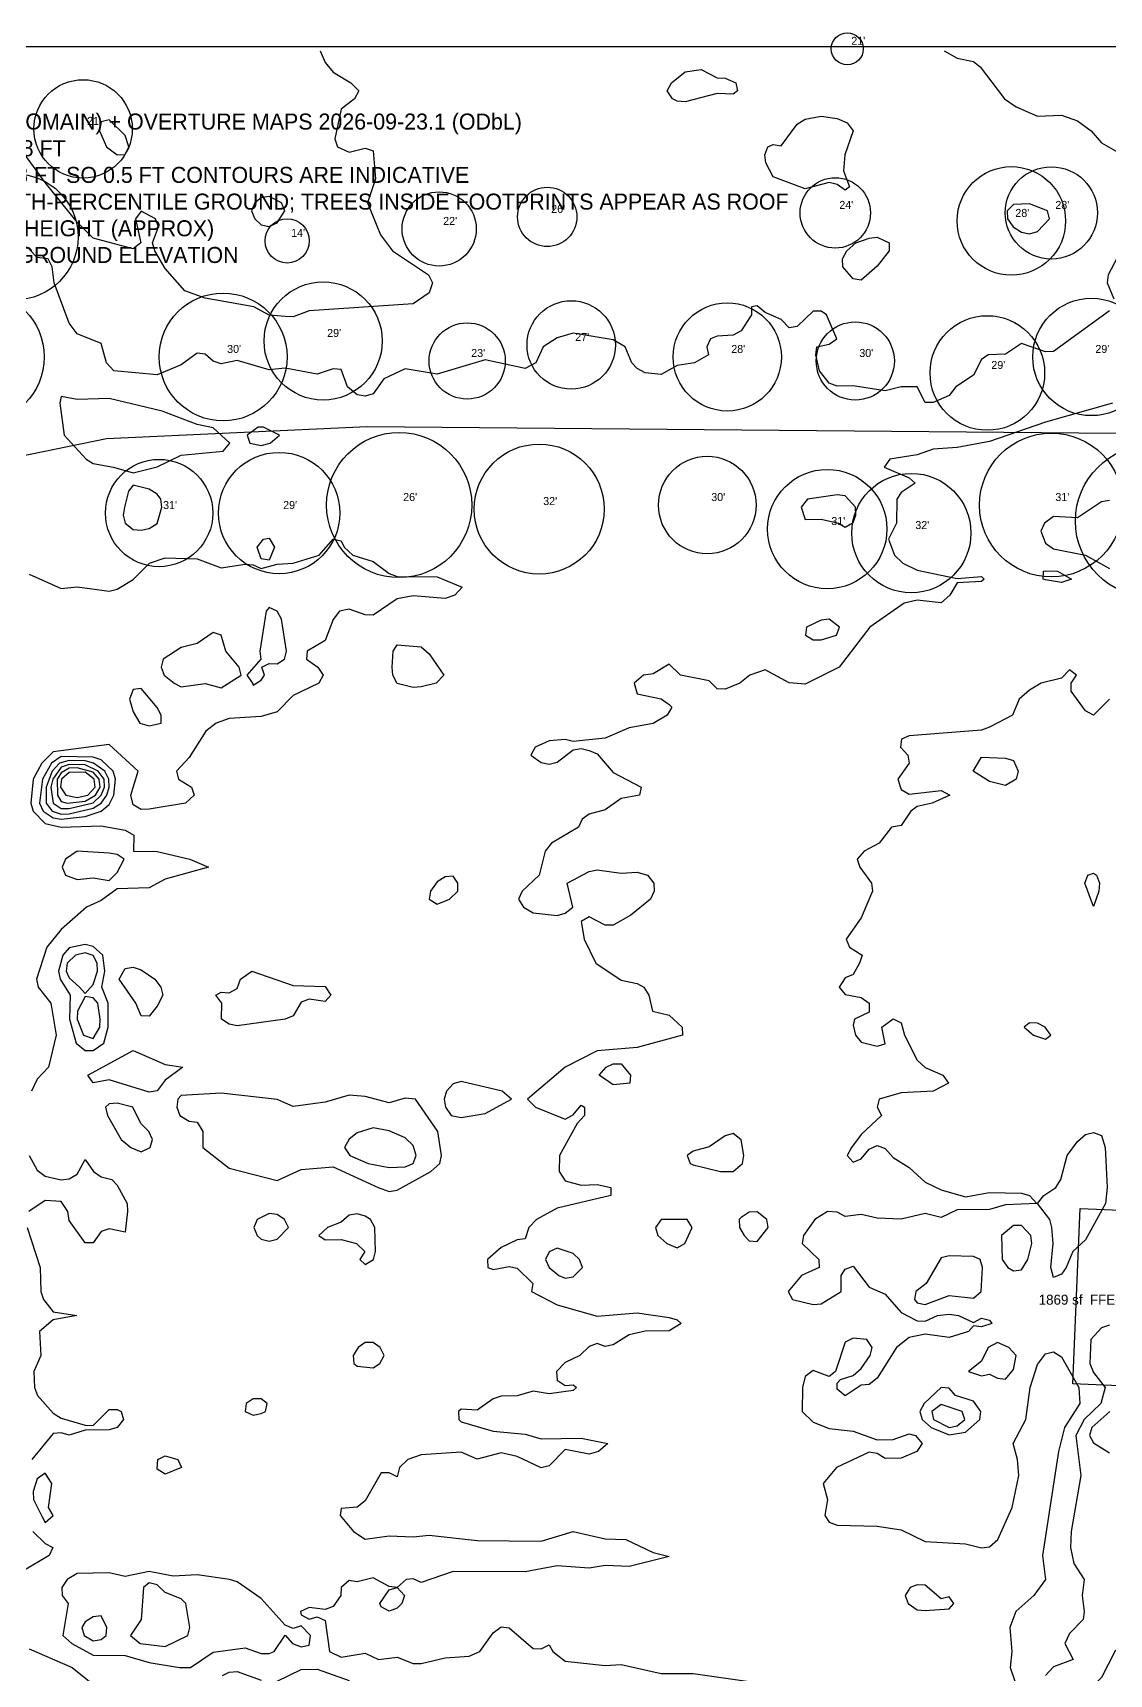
# Model space of a CAD drawing. Extents: x 425736 to 427074, y 1578339 to 1579567.
# Drawn here: x 425983.9 to 426253, y 1579143.4 to 1579553.5 of the extents above; entities that cross this region are included whole.
import ezdxf
from ezdxf.enums import TextEntityAlignment as Align

# ---------------------------------------------------------------- set-up
doc = ezdxf.new("R2010")
doc.units = 21
doc.header["$MEASUREMENT"] = 0
for name, color, linetype in [('A-BLDG-ANNO', 1, 'Continuous'), ('A-BLDG-FTPT', 1, 'Continuous'), ('C-ROAD-CNTR', 7, 'Continuous'), ('C-TOPO-HALF', 9, 'Continuous'), ('C-TOPO-MINR', 8, 'Continuous'), ('G-ANNO-NOTE', 7, 'Continuous'), ('G-ANNO-ZONE', 6, 'Continuous'), ('L-PLNT-ANNO', 92, 'Continuous'), ('L-PLNT-TREE', 92, 'Continuous')]:
    doc.layers.add(name, color=color, linetype=linetype)

msp = doc.modelspace()

# ---------------------------------------------------------------- linework, layer by layer
at = {"layer": 'A-BLDG-FTPT', "elevation": 73.21}
msp.add_lwpolyline([(426286.34, 1579214.1), (426243.83, 1579215.88), (426245.7, 1579259.76), (426288.21, 1579257.98), (426286.34, 1579214.1)], close=True, dxfattribs=at)
at = {"layer": 'C-ROAD-CNTR'}
msp.add_lwpolyline([(425977.16, 1579446.97), (426002.37, 1579452.12), (426067.48, 1579455.15), (426348.35, 1579452.63), (426379.23, 1579458.4), (426478.76, 1579488.46), (426507.04, 1579493.42), (426558.02, 1579497.26), (426579.87, 1579498.95), (426633.01, 1579505.43), (426676.77, 1579518.8), (426728.12, 1579526.46), (426774.26, 1579530.22)], dxfattribs=at)
at = {"layer": 'C-TOPO-HALF'}
for points, elevation in [([(426055.74, 1579549), (426057, 1579546.05), (426059, 1579543.65), (426063.38, 1579541), (426065.43, 1579539), (426064.33, 1579537), (426061, 1579534.4), (426059.41, 1579527), (426060.06, 1579525), (426063, 1579523.72), (426067, 1579524.67), (426069, 1579524.02), (426069.58, 1579517), (426067.58, 1579511), (426070.8, 1579503), (426073.87, 1579499), (426082.83, 1579493), (426083.87, 1579491), (426083, 1579488.52), (426079, 1579485.79), (426053, 1579484.01), (426049, 1579482.51), (426047, 1579482.6), (426043, 1579482.96), (426039.18, 1579485), (426027, 1579487.23), (426021.92, 1579489), (426017, 1579494.64), (426014.41, 1579499), (426013.86, 1579501), (426015.33, 1579505), (426014.63, 1579507), (426011, 1579508.96), (426009.57, 1579507), (426010.97, 1579501), (426009, 1579499.56), (425999, 1579502.22), (425995, 1579506.21), (425987, 1579516.13), (425980.55, 1579525)], 71.5), ([(426253.78, 1579461), (426237, 1579456.18), (426223, 1579451.35), (426215, 1579449.85), (426209, 1579449.44), (426205, 1579448.01), (426198.09, 1579447), (426196.69, 1579445), (426203, 1579442.34), (426204.47, 1579441), (426201, 1579438.6), (426199.85, 1579437), (426199.77, 1579431), (426197.83, 1579427), (426199.29, 1579423), (426201.37, 1579421), (426205, 1579419.25), (426215, 1579417.13), (426221, 1579417.66), (426221.67, 1579417), (426221, 1579416.42), (426215, 1579416.1), (426213.15, 1579413), (426211, 1579411.03), (426205, 1579411.7), (426201.74, 1579411), (426193.13, 1579405), (426185.46, 1579395), (426177, 1579390.7), (426173, 1579391.08), (426167, 1579394.31), (426163.15, 1579393), (426160.6, 1579391), (426157, 1579389.46), (426155, 1579389.6), (426153, 1579391.61), (426145.79, 1579393), (426143, 1579395.71), (426139, 1579393.31), (426136.57, 1579393), (426134.27, 1579391), (426135, 1579388.32), (426141, 1579387.11), (426143, 1579385.64), (426143.61, 1579385), (426142.44, 1579383), (426139, 1579380.94), (426133, 1579379.82), (426127, 1579377.26), (426119, 1579376.4), (426117, 1579376.95), (426113, 1579376.62), (426109.47, 1579375), (426108.4, 1579373), (426111, 1579371.13), (426113, 1579370.74), (426115, 1579371.28), (426119, 1579374.31), (426121, 1579374.66), (426123, 1579374.13), (426125, 1579373.32), (426129, 1579368.68), (426135.95, 1579365), (426135.59, 1579363), (426131, 1579362.18), (426127, 1579359.38), (426123, 1579358.25), (426121.27, 1579357), (426120.29, 1579355), (426113.61, 1579351), (426111.95, 1579349), (426110.5, 1579343), (426106.21, 1579339), (426105.3, 1579337), (426106.58, 1579335), (426109, 1579333.59), (426115, 1579332.94), (426117, 1579333.54), (426118.88, 1579335), (426117.5, 1579341), (426123, 1579343.97), (426125, 1579344.37), (426131, 1579343.51), (426135, 1579343.76), (426137.55, 1579343), (426139.12, 1579341), (426139.25, 1579339), (426138.34, 1579337), (426133.36, 1579333), (426129, 1579330.5), (426127, 1579330.5), (426123, 1579332.6), (426121, 1579331.44), (426121.77, 1579327), (426124.69, 1579321), (426131, 1579316.78), (426135, 1579315.98), (426136.67, 1579315), (426137.88, 1579313), (426138.81, 1579309), (426143, 1579308.02), (426146.24, 1579305), (426146.34, 1579303), (426135, 1579299.92), (426125, 1579299.11), (426116.97, 1579295), (426107.58, 1579287), (426109.57, 1579285), (426117, 1579282.07), (426119, 1579283.09), (426121, 1579285.56), (426121.8, 1579285), (426121.78, 1579283), (426120, 1579281), (426115.59, 1579273), (426115.52, 1579269), (426117, 1579266.64), (426121, 1579265.52), (426125, 1579265.7), (426128.36, 1579265), (426128.41, 1579263), (426115, 1579259.78), (426109.83, 1579257), (426107.91, 1579255), (426107, 1579252.16), (426105, 1579251.87), (426101, 1579249.97), (426097.58, 1579247), (426097.62, 1579245), (426099, 1579244.5), (426103, 1579245.26), (426105, 1579244.83), (426108.92, 1579241), (426108.56, 1579239), (426115, 1579235.62), (426125, 1579232.84), (426135, 1579233.65), (426143, 1579232.46), (426145, 1579231.93), (426145.96, 1579231), (426143, 1579229.19), (426137, 1579229.08), (426133, 1579228.15), (426129, 1579225.62), (426127, 1579225.21), (426125, 1579226.02), (426123, 1579225.26), (426120.66, 1579223), (426117, 1579221.27), (426114.83, 1579219), (426115, 1579216.79), (426117, 1579215.49), (426119, 1579215.67), (426119.85, 1579215), (426119, 1579214.28), (426113, 1579213.43), (426109, 1579214.04), (426105, 1579212.93), (426101, 1579212.8), (426099, 1579212.2), (426095, 1579209.36), (426091, 1579209.56), (426090.31, 1579209), (426090.37, 1579207), (426091, 1579206.41), (426099, 1579204.05), (426107, 1579203.35), (426111, 1579202.19), (426121, 1579202.37), (426127.62, 1579201), (426125.35, 1579199), (426123, 1579198.3), (426117, 1579199.46), (426113, 1579195.43), (426111, 1579194.91), (426105, 1579197.72), (426101, 1579198.65), (426095, 1579197.05), (426091, 1579198.85), (426081, 1579198.13), (426077.66, 1579197), (426075.55, 1579195), (426075, 1579192.67), (426073, 1579193.69), (426071, 1579193.64), (426067, 1579186.63), (426065, 1579185.05), (426061, 1579184.76), (426060.72, 1579183), (426064.07, 1579179), (426067, 1579177.12), (426073, 1579177.95), (426079, 1579177.64), (426083, 1579178.1), (426095, 1579176.76), (426111, 1579176.62), (426119, 1579178.97), (426127, 1579177.18), (426132.16, 1579177), (426139, 1579173.78), (426143, 1579172.73), (426133, 1579170.24), (426127, 1579170.51), (426123, 1579169.86), (426115, 1579170.41), (426107, 1579168.96), (426089, 1579168.98), (426081, 1579166.29), (426079, 1579167.21), (426077.21, 1579167), (426075, 1579165), (426076.79, 1579163), (426076.16, 1579161), (426075, 1579159.83), (426073, 1579159.1), (426071, 1579160.22), (426070.7, 1579161), (426073, 1579164.46), (426075, 1579165), (426073, 1579165.28), (426069, 1579167.43), (426065, 1579166.42), (426063, 1579166.79), (426061.01, 1579165), (426060.95, 1579163), (426059, 1579160.23), (426057, 1579159.51), (426053, 1579160.05), (426050.8, 1579159), (426051, 1579158.22), (426053, 1579157.13), (426055, 1579157.69), (426057, 1579156.77), (426058.1, 1579149), (426061, 1579147.64), (426067, 1579148.61), (426070.33, 1579147), (426075, 1579147.62), (426079, 1579146.05), (426081, 1579146.03), (426087, 1579147.43), (426093, 1579147.83), (426095.69, 1579149), (426099, 1579153.72), (426101, 1579155.15), (426103, 1579154.97), (426109, 1579149.75), (426111, 1579149.69), (426113, 1579150.71), (426113.94, 1579149), (426117, 1579146.6), (426127, 1579145.51), (426131, 1579145.75), (426141, 1579143.49), (426149, 1579143.55), (426163, 1579141.55)], 72.5), ([(426253, 1579230.57), (426251, 1579229.87), (426248.37, 1579227), (426248.13, 1579221), (426249, 1579218.75), (426251.95, 1579215), (426250.9, 1579211), (426246.71, 1579207), (426244.64, 1579203), (426245.84, 1579193), (426243.42, 1579179), (426243.29, 1579175), (426244.15, 1579171), (426246.66, 1579167), (426246.16, 1579163), (426246.67, 1579159), (426246.48, 1579157), (426243, 1579153.55), (426241.86, 1579151), (426243.93, 1579147), (426239, 1579145.16), (426237, 1579143.06)], 73.5)]:
    msp.add_lwpolyline(points, dxfattribs=dict(at, elevation=elevation))
for points, elevation in [([(426145, 1579536.4), (426143.8, 1579537), (426142.5, 1579539), (426143.58, 1579541), (426147, 1579543.72), (426151, 1579544.31), (426155, 1579542.29), (426157, 1579542.2), (426159.63, 1579541), (426160.03, 1579539), (426159, 1579538.14), (426155, 1579538.35), (426147, 1579536.22), (426145, 1579536.4)], 71.5), ([(426002.36, 1579525), (426005, 1579523.02), (426007, 1579523.06), (426007.92, 1579525), (426007, 1579527.84), (426003, 1579531.78), (426001, 1579531.24), (426000.6, 1579529), (426002.36, 1579525)], 71.5), ([(426177, 1579514.55), (426169, 1579517.52), (426167.12, 1579521), (426166.92, 1579523), (426167.65, 1579525), (426169, 1579525.61), (426171, 1579525.29), (426175, 1579530.68), (426177, 1579531.95), (426181, 1579532.67), (426185, 1579532.11), (426187.49, 1579531), (426188.93, 1579529), (426186.91, 1579523), (426186.55, 1579519), (426188.09, 1579515), (426187, 1579514.16), (426185, 1579515.62), (426183, 1579516.06), (426177, 1579514.55)], 71.5), ([(426039.42, 1579507), (426041, 1579505.52), (426043, 1579505.09), (426045, 1579506.04), (426046.91, 1579509), (426046.13, 1579511), (426043, 1579512.58), (426041, 1579512.24), (426039.46, 1579511), (426038.56, 1579509), (426039.42, 1579507)], 71.5), ([(426189, 1579492.05), (426186.39, 1579495), (426186.28, 1579497), (426187.37, 1579499), (426189.66, 1579501), (426193, 1579502.22), (426195, 1579502.44), (426197.99, 1579501), (426197.95, 1579499), (426195, 1579495.18), (426191, 1579491.71), (426189, 1579492.05)], 71.5), ([(426004.13, 1579445), (426009, 1579443.52), (426015, 1579445.06), (426021, 1579447.94), (426031.52, 1579449), (426033.18, 1579451), (426029, 1579454.82), (426025, 1579455.59), (426016.23, 1579459), (426003, 1579462.14), (425995, 1579461.84), (425991, 1579462.66), (425990.71, 1579461), (425991.78, 1579453), (425997.27, 1579447), (425999, 1579445.92), (426004.13, 1579445)], 72.5), ([(426038.19, 1579451), (426041, 1579450.38), (426043.23, 1579451), (426045.63, 1579453), (426041.62, 1579455), (426040.26, 1579455), (426037.48, 1579453), (426038.19, 1579451)], 72.5), ([(426007.04, 1579431), (426009, 1579429.41), (426011, 1579429.22), (426013, 1579429.6), (426015, 1579430.93), (426016.22, 1579435), (426015.9, 1579437), (426015, 1579438.18), (426013, 1579439.47), (426009, 1579440.46), (426007.89, 1579439), (426006.87, 1579435), (426006.5, 1579433), (426007.04, 1579431)], 72.5), ([(426185.3, 1579431), (426187, 1579429.98), (426189, 1579431.18), (426189.65, 1579433), (426189.56, 1579435), (426187, 1579437.78), (426185, 1579438.06), (426177.59, 1579437), (426176, 1579435), (426177, 1579431.88), (426181, 1579432.01), (426185.3, 1579431)], 72.5), ([(426237, 1579416.79), (426236.42, 1579417), (426236.53, 1579419), (426237, 1579419.1), (426240.01, 1579419), (426243.52, 1579417), (426241, 1579416.16), (426237, 1579416.79)], 72.5), ([(426177.06, 1579403), (426179, 1579401.85), (426181, 1579401.86), (426184.78, 1579403), (426185.59, 1579405), (426183, 1579406.99), (426181, 1579406.74), (426177.31, 1579405), (426177.06, 1579403)], 72.5), ([(425986.53, 1579359), (425989, 1579357.37), (425991, 1579357.02), (425997, 1579357.67), (426001.02, 1579359), (426003, 1579360.64), (426004.18, 1579363), (426004.63, 1579367), (426004.06, 1579369), (426001, 1579371.82), (425999, 1579372.51), (425991, 1579372.66), (425988.62, 1579371), (425986.36, 1579367), (425985.61, 1579361), (425986.53, 1579359)], 72.5), ([(425989.01, 1579361), (425991, 1579359.64), (425993, 1579359.65), (425999, 1579361.07), (426001.06, 1579363), (426001.88, 1579365), (426001.76, 1579367), (426000.28, 1579369), (425997, 1579370.6), (425993, 1579370.65), (425991, 1579370), (425988.91, 1579367), (425988.48, 1579365), (425989.01, 1579361)], 73.5), ([(425992.19, 1579363), (425995, 1579362.4), (425997.69, 1579363), (425999.5, 1579365), (425999.27, 1579367), (425997, 1579368.73), (425993, 1579368.65), (425991.13, 1579367), (425990.89, 1579365), (425992.19, 1579363)], 74.5), ([(426082.98, 1579337), (426085, 1579335.73), (426088.07, 1579337), (426090.13, 1579339), (426090.19, 1579341), (426089, 1579342.77), (426087, 1579342.63), (426085, 1579341.35), (426083.33, 1579339), (426082.98, 1579337)], 72.5), ([(425994.75, 1579301), (425997, 1579299.23), (425999, 1579299.2), (426001.65, 1579301), (426002.76, 1579305), (426002.75, 1579311), (426001.16, 1579315), (426001.92, 1579319), (426001.43, 1579323), (425999, 1579325.2), (425997, 1579325.72), (425993, 1579324.87), (425991.41, 1579323), (425990.34, 1579319), (425990.8, 1579317), (425993.25, 1579313), (425993.11, 1579307), (425994.75, 1579301)], 72.5), ([(426234.04, 1579303), (426237, 1579302.06), (426238.34, 1579303), (426236.94, 1579305), (426235, 1579306.06), (426233, 1579306.09), (426231.69, 1579305), (426234.04, 1579303)], 73.5), ([(426129, 1579290.66), (426125.49, 1579293), (426127.23, 1579295), (426129, 1579295.9), (426131, 1579295.85), (426133.31, 1579293), (426133.13, 1579291), (426129, 1579290.66)], 72.5), ([(426088.47, 1579283), (426091, 1579282.47), (426097, 1579283.5), (426103.57, 1579287), (426101.28, 1579289), (426091, 1579291.45), (426089, 1579290.9), (426087.34, 1579289), (426086.73, 1579287), (426087.1, 1579285), (426088.47, 1579283)], 72.5), ([(426008.44, 1579275), (426011, 1579273.9), (426013.3, 1579275), (426013.87, 1579277), (426012.94, 1579279), (426010.9, 1579281), (426008.96, 1579285), (426005, 1579286.07), (426003, 1579285.88), (426002.09, 1579285), (426002.59, 1579283), (426006.05, 1579277), (426008.44, 1579275)], 72.5), ([(426070.28, 1579265), (426073, 1579264), (426075, 1579264.28), (426083.42, 1579269), (426085.64, 1579271), (426086.09, 1579273), (426085.2, 1579279), (426079.6, 1579287), (426077, 1579287.26), (426073, 1579286.12), (426067, 1579287.72), (426063, 1579288.05), (426057, 1579286.33), (426049, 1579285.19), (426045, 1579286.93), (426031, 1579288.5), (426021, 1579287.97), (426020.15, 1579287), (426019.96, 1579285), (426020.69, 1579283), (426023, 1579281.52), (426025, 1579281.27), (426026.45, 1579279), (426026.43, 1579275), (426033, 1579269.8), (426045, 1579266.75), (426051, 1579269.5), (426059, 1579270.13), (426070.28, 1579265)], 72.5), ([(426040.03, 1579253), (426041, 1579252.02), (426043, 1579251.56), (426045, 1579252.04), (426047.88, 1579255), (426046.8, 1579257), (426045, 1579258.21), (426043, 1579258.45), (426039.97, 1579257), (426039.21, 1579255), (426040.03, 1579253)], 72.5), ([(426065.65, 1579247), (426067, 1579245.75), (426069.05, 1579247), (426069.56, 1579249), (426069.43, 1579255), (426068.33, 1579257), (426067, 1579257.81), (426065, 1579258.4), (426063, 1579258.03), (426061, 1579256.29), (426057.62, 1579255), (426055.41, 1579253), (426057, 1579251.87), (426061, 1579251.99), (426064.82, 1579251), (426066.92, 1579249), (426065.65, 1579247)], 72.5), ([(426227.58, 1579245), (426229, 1579244.12), (426231, 1579244.43), (426232.6, 1579247), (426233.65, 1579251), (426233.41, 1579253), (426231, 1579255.44), (426229, 1579255.47), (426226.01, 1579253), (426226.23, 1579247), (426227.58, 1579245)], 73.5), ([(426204.27, 1579237), (426205, 1579236.17), (426207, 1579235.74), (426213, 1579237.97), (426219, 1579237.3), (426220.95, 1579239), (426221.33, 1579245), (426220.67, 1579247), (426219, 1579247.71), (426213, 1579247.9), (426211, 1579247.39), (426207.25, 1579241), (426204.65, 1579239), (426204.27, 1579237)], 73.5), ([(426064.13, 1579221), (426065, 1579220.29), (426069, 1579219.92), (426070.64, 1579221), (426071.74, 1579223), (426070.71, 1579225), (426069, 1579226.21), (426067, 1579226.23), (426065.21, 1579225), (426064.01, 1579223), (426064.13, 1579221)], 72.5), ([(426217.82, 1579219), (426221, 1579217.94), (426223, 1579218.35), (426225, 1579217.29), (426227, 1579217.07), (426229, 1579219.48), (426229.67, 1579223), (426227.9, 1579225), (426225, 1579226.2), (426222.67, 1579225), (426221, 1579221.53), (426217.82, 1579219)], 73.5), ([(426037.04, 1579209), (426039, 1579208.08), (426041, 1579208.47), (426042.12, 1579209), (426042.51, 1579211), (426041, 1579212.2), (426039, 1579212.14), (426037.29, 1579211), (426037.04, 1579209)], 72.5), ([(426208.44, 1579205), (426213, 1579203.19), (426217, 1579203.83), (426220.6, 1579207), (426220.86, 1579209), (426219, 1579211.57), (426214.57, 1579213), (426213, 1579214.84), (426211, 1579214.95), (426206.68, 1579211), (426205.65, 1579209), (426206.22, 1579207), (426208.44, 1579205)], 73.5), ([(425986.13, 1579183), (425987, 1579181.26), (425989, 1579183), (425987.82, 1579185), (425988.72, 1579191), (425987, 1579193.57), (425985, 1579192.2), (425984.02, 1579189), (425984.14, 1579187), (425986.13, 1579183)], 72.5), ([(426020.56, 1579145), (426023.31, 1579145), (426029, 1579148.82), (426037, 1579149.93), (426041, 1579148.5), (426043, 1579148.51), (426044.23, 1579149), (426047, 1579153.08), (426048.87, 1579151), (426051, 1579150.21), (426053, 1579150.63), (426053.36, 1579153), (426051, 1579155.42), (426049, 1579154.8), (426047, 1579155.63), (426041, 1579162.29), (426035, 1579166.44), (426033.08, 1579167), (426025, 1579168.2), (426019, 1579167.83), (426013, 1579169.05), (426007, 1579167.8), (426003, 1579168.65), (425995, 1579168.49), (425992.52, 1579167), (425991.23, 1579165), (425991.3, 1579163), (425992.76, 1579161), (425991.45, 1579153), (425993.65, 1579151), (425999, 1579148.11), (426007, 1579148), (426013, 1579146.24), (426020.56, 1579145)], 72.5)]:
    msp.add_lwpolyline(points, close=True, dxfattribs=dict(at, elevation=elevation))
at = {"layer": 'C-TOPO-MINR'}
for points, elevation in [([(426211.75, 1579549), (426215, 1579547.18), (426219, 1579546.34), (426220.71, 1579545), (426226.81, 1579537), (426229.67, 1579535), (426235, 1579532.66), (426241, 1579532.9), (426245, 1579531.55), (426248.45, 1579529), (426251, 1579525.99), (426263.25, 1579519)], 72), ([(426253, 1579484.04), (426239, 1579473.91), (426237, 1579473.76), (426231, 1579475.84), (426227, 1579473.22), (426222.73, 1579473), (426221, 1579471.86), (426219, 1579467.97), (426214.6, 1579465), (426213, 1579462.89), (426209, 1579461.16), (426207, 1579461.14), (426205, 1579465.08), (426201, 1579465.07), (426197, 1579464.01), (426189, 1579465.28), (426185, 1579465.24), (426183, 1579465.96), (426180.57, 1579469), (426179.61, 1579473), (426179.86, 1579475), (426183, 1579475.71), (426184.86, 1579477), (426182.32, 1579483), (426181, 1579483.97), (426179, 1579483.93), (426175, 1579480.1), (426173, 1579479.82), (426171, 1579481.84), (426167, 1579483.6), (426165, 1579485.3), (426163.59, 1579485), (426163.59, 1579483), (426161, 1579479.01), (426159, 1579477.95), (426155, 1579477.72), (426153.3, 1579477), (426152.4, 1579475), (426152.78, 1579473), (426149.27, 1579471), (426145, 1579470.36), (426141, 1579468.15), (426137, 1579468.54), (426135, 1579469.58), (426133.63, 1579471), (426131.99, 1579475), (426129, 1579476.77), (426119, 1579478.47), (426115, 1579477.28), (426111.5, 1579475), (426109.67, 1579471), (426107, 1579469.64), (426097, 1579471.78), (426085, 1579468.24), (426077, 1579469.52), (426071.67, 1579467), (426069, 1579463.25), (426067, 1579462.71), (426065, 1579463), (426062.56, 1579465), (426061, 1579469.4), (426059, 1579469.55), (426055, 1579468.19), (426047, 1579469.69), (426043, 1579469.25), (426035, 1579471.65), (426031, 1579470.77), (426029, 1579471.44), (426027, 1579473.22), (426025, 1579473.47), (426021, 1579470.57), (426015, 1579468.08), (426004.22, 1579469), (426002.38, 1579471), (426001, 1579475.84), (425995, 1579478.31), (425993, 1579480.97), (425989.28, 1579491), (425988.8, 1579495), (425987.75, 1579497), (425985, 1579497.36), (425983, 1579499.43)], 72), ([(426255, 1579497.41), (426252.68, 1579493), (426252.45, 1579491), (426254.14, 1579487)], 72), ([(426253, 1579436.61), (426251, 1579436.28), (426245, 1579432.29), (426239, 1579432.62), (426236.79, 1579431), (426235.89, 1579429), (426237, 1579425.99), (426239, 1579424.6), (426247, 1579423), (426253, 1579419.64)], 73), ([(425983, 1579418.2), (425991, 1579414.62), (425995, 1579415.1), (426003, 1579413.94), (426005, 1579414.46), (426009, 1579416.86), (426013.07, 1579421), (426017, 1579422.27), (426025, 1579422.02), (426031, 1579419.82), (426037, 1579420.69), (426039, 1579420.59), (426041, 1579419.66), (426045, 1579420.75), (426049, 1579420.98), (426055.51, 1579423), (426059, 1579426.99), (426061, 1579426.55), (426061.75, 1579425), (426063.93, 1579423), (426069, 1579421.4), (426073, 1579418.42), (426075, 1579417.66), (426085, 1579417.54), (426091.22, 1579415), (426089.39, 1579413), (426087, 1579412.17), (426079, 1579412.78), (426075, 1579412.05), (426069, 1579407.99), (426067, 1579408.06), (426063, 1579409.49), (426060.57, 1579409), (426059, 1579406.87), (426057, 1579401.62), (426052.49, 1579399), (426052.34, 1579397), (426055.15, 1579395), (426056.53, 1579393), (426055.38, 1579391), (426049, 1579387.95), (426045, 1579383.86), (426041, 1579382.66), (426033, 1579382.15), (426029.76, 1579381), (426027.18, 1579379), (426023, 1579372.43), (426019.81, 1579369), (426020.34, 1579367), (426023.62, 1579365), (426024.27, 1579363), (426022.12, 1579361), (426013, 1579359.47), (426011, 1579359.41), (426009, 1579360.57), (426008.47, 1579363), (426010.29, 1579369), (426003, 1579375.67), (425989, 1579373.87), (425986.21, 1579371), (425984.03, 1579367), (425983.43, 1579361), (425984.03, 1579359), (425987, 1579355.89), (425991, 1579355.04), (426001, 1579355.34), (426007, 1579354.27), (426009.19, 1579353), (426009.06, 1579349), (426015, 1579348.89), (426023.17, 1579347), (426027.83, 1579345), (426017, 1579342.05), (426013, 1579339.86), (426005, 1579339.62), (426001, 1579336.72), (425997.39, 1579335), (425991, 1579329.47), (425987.46, 1579325), (425984.88, 1579317), (425985.31, 1579315), (425988.46, 1579311), (425989.77, 1579303), (425987.84, 1579295), (425985, 1579292), (425983.59, 1579289)], 72), ([(426253, 1579387.01), (426249, 1579383.03), (426247, 1579384.09), (426243.45, 1579389), (426243.42, 1579391), (426244.76, 1579393), (426243, 1579394.34), (426241, 1579392.22), (426235.98, 1579391), (426233, 1579389.21), (426230.43, 1579387), (426228.82, 1579383), (426223, 1579380.01), (426221, 1579379.28), (426203, 1579377.86), (426201.01, 1579377), (426200.83, 1579375), (426202.63, 1579373), (426202.95, 1579371), (426200.12, 1579367), (426201, 1579364.38), (426203, 1579363.25), (426211, 1579364.19), (426213.09, 1579363), (426208.69, 1579361), (426205, 1579360.16), (426203.4, 1579359), (426201, 1579355.44), (426198.55, 1579355), (426195.44, 1579351), (426191.71, 1579349), (426189.98, 1579347), (426190.63, 1579345), (426193.55, 1579341), (426193.77, 1579339), (426191, 1579332.33), (426187.19, 1579327), (426188.09, 1579325), (426191.25, 1579323), (426190.58, 1579321), (426189, 1579318.18), (426187, 1579317.38), (426185.46, 1579315), (426187, 1579313.16), (426191, 1579312.41), (426193, 1579311), (426193, 1579308.74), (426189.34, 1579307), (426189, 1579305.51), (426189.52, 1579303), (426191, 1579301.27), (426195, 1579300.31), (426197, 1579300.89), (426196.11, 1579305), (426199, 1579307.14), (426201, 1579306.09), (426201.79, 1579303), (426205, 1579296.8), (426207, 1579294.98), (426211.34, 1579293), (426212.83, 1579291), (426209, 1579289.08), (426201, 1579288.61), (426195.48, 1579287), (426194.95, 1579285), (426196.08, 1579283), (426191, 1579278.2), (426188.59, 1579275), (426187.46, 1579273), (426189, 1579271.31), (426191, 1579272.16), (426193, 1579274.53), (426195, 1579275.47), (426197, 1579274.72), (426199, 1579272.5), (426203, 1579269.96), (426207, 1579266.29), (426211, 1579264.41), (426217, 1579262.66), (426223, 1579263.74), (426231, 1579263.55), (426233.01, 1579263), (426234.84, 1579261), (426227, 1579260.65), (426223, 1579259.43), (426215, 1579259.35), (426211, 1579257.5), (426207, 1579258.43), (426201, 1579257.06), (426195, 1579257.29), (426191, 1579258.18), (426187, 1579257.76), (426185, 1579258.81), (426182.59, 1579259), (426179.4, 1579257), (426176.56, 1579253), (426176.26, 1579251), (426180.41, 1579247), (426180.5, 1579245), (426176.08, 1579243), (426172.72, 1579239), (426173.78, 1579237), (426179, 1579235.71), (426181, 1579235.89), (426185.98, 1579239), (426185.97, 1579243), (426187, 1579244.58), (426189, 1579245.3), (426193, 1579240.07), (426197, 1579238.32), (426201, 1579233.7), (426205, 1579231.63), (426207, 1579231.58), (426210.02, 1579233), (426213, 1579233.31), (426215.27, 1579233), (426219, 1579231.26), (426221, 1579232.3), (426223, 1579231.84), (426223.64, 1579231), (426221, 1579230.14), (426219, 1579230.41), (426217.76, 1579229), (426213, 1579227.45), (426207, 1579228.32), (426203, 1579227.49), (426199.79, 1579225), (426195, 1579217.3), (426193, 1579215.7), (426191, 1579215.61), (426187, 1579212.88), (426185, 1579214.56), (426185, 1579216.07), (426185.77, 1579217), (426189, 1579218), (426191, 1579219.73), (426193.2, 1579223), (426193.75, 1579225), (426192.4, 1579227), (426189, 1579227.35), (426187, 1579226.35), (426184.58, 1579219), (426183, 1579217.76), (426179, 1579219.24), (426177, 1579217.76), (426176.3, 1579215), (426176.25, 1579209), (426179, 1579206.32), (426183, 1579204.78), (426189, 1579204.07), (426195, 1579201.88), (426199, 1579202.01), (426203, 1579203.4), (426204.56, 1579203), (426206.24, 1579201), (426204.84, 1579199), (426201, 1579197.32), (426197, 1579197.22), (426195, 1579198.53), (426193, 1579198.85), (426184.83, 1579195), (426181.48, 1579191), (426182.58, 1579187), (426181.92, 1579183), (426183, 1579181.31), (426185, 1579180.61), (426195, 1579180.38), (426201, 1579179.42), (426207, 1579176.52), (426217, 1579175.89), (426221, 1579174.94), (426223, 1579175.19), (426225.09, 1579177), (426228.69, 1579185), (426230.35, 1579193), (426230.06, 1579197), (426228.94, 1579201), (426232.08, 1579207), (426233.2, 1579215), (426235, 1579220.7), (426237, 1579223.42), (426239, 1579223.89), (426241, 1579222.67), (426245.34, 1579215), (426245.63, 1579211), (426241.82, 1579205), (426240.25, 1579199), (426236.27, 1579173), (426237.03, 1579167), (426234.1, 1579163), (426229.66, 1579159), (426228.1, 1579155), (426228.59, 1579149), (426228.2, 1579145), (426231.63, 1579135)], 73), ([(425983.05, 1579273), (425985, 1579269.3), (425987, 1579267.76), (425991, 1579266.85), (425993, 1579267.11), (425995, 1579268.27), (425997, 1579271.95), (425999.08, 1579269), (426001, 1579267.67), (426003.7, 1579267), (426005, 1579265.55), (426007.51, 1579261), (426007.56, 1579259), (426007, 1579253.81), (426003, 1579254.64), (426001, 1579253.99), (425999, 1579251.18), (425997, 1579251.1), (425993, 1579256.69), (425992.68, 1579259), (425991, 1579261.5), (425987, 1579261.75), (425982.98, 1579259)], 72), ([(425982.49, 1579255), (425985.81, 1579245), (425985.9, 1579239), (425986.6, 1579237), (425989, 1579233.92), (425994.97, 1579233), (425989, 1579231.92), (425985.59, 1579229), (425985.96, 1579223), (425984.22, 1579219), (425984.38, 1579215), (425985.08, 1579213), (425989, 1579208.54), (425991, 1579207.33), (425997, 1579205.55), (425999, 1579205.51), (426003, 1579209.47), (426005, 1579209.53), (426005.99, 1579209), (426006.58, 1579207), (426005, 1579205.03), (426003, 1579204.41), (425997, 1579204.32), (425993, 1579203.1), (425991, 1579203.69), (425989, 1579203.47), (425983.71, 1579197)], 72), ([(426253.12, 1579209), (426248.64, 1579205), (426248.01, 1579203), (426249, 1579201.17), (426253, 1579198.67)], 74), ([(425983.9, 1579179), (425987, 1579176), (425988.94, 1579175), (425987.99, 1579173), (425981.27, 1579169)], 72), ([(425983, 1579149.66), (425993.81, 1579145), (426001, 1579139.19)], 72), ([(426031.31, 1579143), (426033, 1579143.88), (426035, 1579144.03), (426041, 1579141.89)], 72), ([(426045, 1579141.63), (426051, 1579144.51), (426055, 1579144.63), (426063, 1579141.81)], 72)]:
    msp.add_lwpolyline(points, dxfattribs=dict(at, elevation=elevation))
for points, elevation in [([(426228.93, 1579505), (426231, 1579503.67), (426233, 1579503.26), (426235, 1579503.85), (426238.05, 1579507), (426237.52, 1579509), (426233, 1579510.79), (426229, 1579510.58), (426227.47, 1579509), (426227.5, 1579507), (426228.93, 1579505)], 72), ([(426041, 1579422.04), (426040.04, 1579425), (426041.56, 1579427), (426043, 1579427.25), (426044.38, 1579425), (426043, 1579421.7), (426041, 1579422.04)], 72), ([(426038.84, 1579391), (426039, 1579390.51), (426041, 1579391.72), (426041.85, 1579393), (426041.15, 1579395), (426043, 1579395.9), (426045, 1579395.79), (426046.82, 1579397), (426047.38, 1579399), (426046.08, 1579407), (426045, 1579408.96), (426043, 1579409.93), (426042.26, 1579409), (426040.66, 1579399), (426040.93, 1579397), (426037.43, 1579393), (426038.84, 1579391)], 72), ([(426019.26, 1579391), (426021, 1579390.11), (426027, 1579390.92), (426031, 1579389.83), (426036.01, 1579393), (426035.53, 1579395), (426032.18, 1579399), (426031.03, 1579403), (426029, 1579403.65), (426025, 1579400.9), (426021, 1579399.92), (426016.53, 1579397), (426015.99, 1579395), (426016.77, 1579393), (426019.26, 1579391)], 72), ([(426075, 1579390.91), (426073.91, 1579393), (426073.78, 1579395), (426074.03, 1579399), (426075, 1579400.54), (426081, 1579400.1), (426083, 1579398.29), (426086.62, 1579393), (426084.76, 1579391), (426081, 1579390.05), (426079, 1579389.9), (426075, 1579390.91)], 72), ([(426010.69, 1579381), (426013, 1579380.37), (426015.99, 1579381), (426015.98, 1579383), (426015, 1579384.87), (426011, 1579389.69), (426009, 1579389.45), (426008.09, 1579387), (426009, 1579383.8), (426010.69, 1579381)], 72), ([(425988.78, 1579359), (425991, 1579358.25), (425993, 1579358.37), (425999, 1579359.72), (426000.99, 1579361), (426002.44, 1579363), (426003, 1579365), (426002.97, 1579367), (426001.94, 1579369), (425999.1, 1579371), (425997, 1579371.6), (425993, 1579371.67), (425990.57, 1579371), (425988.8, 1579369), (425987.3, 1579365), (425987.28, 1579361), (425988.78, 1579359)], 73), ([(426223, 1579366.44), (426218.98, 1579369), (426221, 1579372.5), (426227, 1579372.28), (426229, 1579371.65), (426230.2, 1579369), (426229.68, 1579367), (426227, 1579365.38), (426223, 1579366.44)], 73), ([(425992.54, 1579361), (425997, 1579361.5), (425999.63, 1579363), (426000.74, 1579365), (426000.53, 1579367), (425999, 1579368.76), (425995, 1579369.87), (425993, 1579369.71), (425991, 1579368.61), (425990, 1579367), (425990.07, 1579363), (425991, 1579361.43), (425992.54, 1579361)], 74), ([(425992.14, 1579343), (425995, 1579341.89), (425999, 1579342.37), (426003, 1579341.7), (426005, 1579343.69), (426006.78, 1579347), (426005, 1579348.15), (426003, 1579348.53), (425995, 1579348.97), (425992.07, 1579347), (425991.31, 1579345), (425992.14, 1579343)], 72), ([(426249, 1579335.21), (426246.85, 1579341), (426247.64, 1579343), (426249, 1579343.48), (426249.78, 1579343), (426250.49, 1579341), (426250.4, 1579339), (426249, 1579335.21)], 73), ([(425995.59, 1579315), (425997, 1579313.44), (425999, 1579315.67), (426000.11, 1579319), (426000.02, 1579321), (425999, 1579322.93), (425997, 1579323.58), (425994.61, 1579323), (425992.5, 1579321), (425992.26, 1579319), (425993, 1579317.36), (425995.59, 1579315)], 73), ([(426011, 1579307.84), (426009.7, 1579311), (426005.48, 1579317), (426007, 1579319.71), (426009, 1579320.05), (426011, 1579319.32), (426014.47, 1579317), (426015.97, 1579315), (426016.43, 1579313), (426015, 1579310.31), (426013, 1579307.77), (426011, 1579307.84)], 72), ([(426033, 1579305.81), (426031.06, 1579307), (426031.2, 1579311), (426029.68, 1579313), (426031, 1579313.76), (426033, 1579313.58), (426035, 1579314.68), (426035.86, 1579317), (426038.71, 1579319), (426049, 1579315.45), (426057, 1579315.2), (426058.4, 1579313), (426057, 1579311.46), (426053, 1579312.03), (426051, 1579311.32), (426049, 1579307.87), (426047, 1579307.03), (426035, 1579305.4), (426033, 1579305.81)], 72), ([(425996.63, 1579303), (425999, 1579302.17), (426000.67, 1579305), (426000.8, 1579307), (426000.17, 1579311), (425999, 1579312.39), (425997, 1579312.69), (425995.1, 1579309), (425995.06, 1579307), (425996.63, 1579303)], 73), ([(426013, 1579288.79), (426003, 1579291.87), (425999, 1579291.15), (425997.66, 1579293), (426009, 1579299.24), (426017, 1579295.67), (426021.44, 1579295), (426017, 1579291.81), (426015, 1579289.13), (426013, 1579288.79)], 72), ([(426067.71, 1579271), (426073, 1579270), (426077, 1579270.17), (426079, 1579271), (426079.77, 1579273), (426079, 1579275.44), (426077, 1579277.41), (426073, 1579279.14), (426069, 1579279.88), (426065, 1579278.6), (426063, 1579277.04), (426061.84, 1579275), (426063.16, 1579273), (426067.71, 1579271)], 73), ([(426155.84, 1579269), (426159, 1579268.97), (426161.34, 1579271), (426161.66, 1579273), (426161, 1579276.9), (426159, 1579278.43), (426157, 1579277.86), (426153, 1579275.14), (426149, 1579274.02), (426147.49, 1579273), (426148.24, 1579271), (426149, 1579270.6), (426155.84, 1579269)], 73), ([(426239, 1579242.44), (426238.34, 1579245), (426238.98, 1579251), (426238.61, 1579255), (426238.12, 1579257), (426235.04, 1579261), (426236.63, 1579263), (426239.59, 1579265), (426240.84, 1579267), (426242.47, 1579273), (426245, 1579276.46), (426247, 1579278.24), (426249, 1579278.68), (426251, 1579277.96), (426251.97, 1579275), (426252.47, 1579265), (426252.04, 1579261), (426247, 1579251.89), (426243.87, 1579249), (426242.23, 1579245), (426241, 1579243.34), (426239, 1579242.44)], 73), ([(426142.36, 1579251), (426145, 1579249.93), (426146.92, 1579251), (426148.75, 1579255), (426147.44, 1579257), (426141, 1579256.97), (426139.59, 1579255), (426140.12, 1579253), (426142.36, 1579251)], 73), ([(426161.75, 1579253), (426163, 1579251.65), (426165, 1579251.5), (426167.69, 1579255), (426167.43, 1579257), (426165, 1579258.86), (426163, 1579258.82), (426161, 1579257.5), (426160.5, 1579257), (426160.55, 1579255), (426161.75, 1579253)], 73), ([(426115.41, 1579243), (426117, 1579242.31), (426119, 1579242.62), (426121.34, 1579245), (426120.54, 1579247), (426119, 1579248.48), (426115, 1579249.77), (426113, 1579248.9), (426112.03, 1579247), (426113.01, 1579245), (426115.41, 1579243)], 73), ([(426209.02, 1579207), (426213, 1579205.03), (426215, 1579205.45), (426216.89, 1579207), (426216.24, 1579209), (426211, 1579210.73), (426208.6, 1579209), (426209.02, 1579207)], 74), ([(426015, 1579194.62), (426015.15, 1579197), (426017, 1579197.95), (426020.15, 1579197), (426021.08, 1579195), (426017, 1579193.34), (426015, 1579194.62)], 72), ([(426010.77, 1579151), (426017, 1579150.29), (426022.65, 1579153), (426023.19, 1579155), (426022.17, 1579161), (426021, 1579162.17), (426017, 1579163.74), (426015, 1579165.65), (426013, 1579166.22), (426011.56, 1579165), (426010.99, 1579157), (426008.33, 1579153), (426010.77, 1579151)], 73), ([(426202.75, 1579161), (426205, 1579159.43), (426207, 1579159.25), (426213, 1579159.65), (426214.11, 1579161), (426213, 1579162.68), (426211, 1579162.16), (426207, 1579165.59), (426205, 1579165.68), (426203.25, 1579165), (426202, 1579163), (426202.75, 1579161)], 73), ([(425996.78, 1579153), (425999, 1579151.67), (426001, 1579152.05), (426002.24, 1579153), (426002.41, 1579155), (426001, 1579157.91), (425999, 1579157.66), (425997, 1579156.43), (425996.15, 1579155), (425996.78, 1579153)], 73), ([(426251.8, 1579137), (426255, 1579135.23), (426261, 1579137.62), (426269, 1579138.74), (426271, 1579136.51), (426273, 1579137.66), (426273.8, 1579139), (426274.57, 1579143), (426273, 1579145.78), (426267, 1579150.08), (426263, 1579152.04), (426259, 1579151.98), (426257, 1579151.26), (426254.37, 1579149), (426251, 1579142.5), (426249.52, 1579141), (426249.4, 1579139), (426251.8, 1579137)], 74)]:
    msp.add_lwpolyline(points, close=True, dxfattribs=dict(at, elevation=elevation))
at = {"layer": 'G-ANNO-ZONE'}
msp.add_lwpolyline([(427050, 1578350), (427050, 1579550), (425750, 1579550), (425750, 1578350), (427050, 1578350)], close=True, dxfattribs=at)
at = {"layer": 'L-PLNT-TREE'}
for centre, radius in [((426187.5, 1579549.5), 4), ((425996.5, 1579529.5), 12.29), ((426228.5, 1579506.5), 13.56), ((426238.5, 1579508.5), 11.53), ((425979.5, 1579502.5), 15.74), ((426112.5, 1579507.5), 7.41), ((426184.5, 1579508.5), 8.79), ((426085.5, 1579504.5), 9.27), ((426047.5, 1579501.5), 5.53), ((426056.5, 1579476.5), 14.76), ((425970.5, 1579472.5), 16.29), ((426031.5, 1579472.5), 15.97), ((426118.5, 1579475.5), 11.05), ((426157.5, 1579472.5), 13.52), ((426248.5, 1579472.5), 14.66), ((426222.5, 1579468.5), 14.32), ((426092.5, 1579471.5), 9.52), ((426189.5, 1579471.5), 9.77), ((426075.5, 1579435.5), 18.14), ((426238.5, 1579435.5), 17.96), ((426110.5, 1579434.5), 16.25), ((426263.5, 1579431.5), 18.98), ((426015.5, 1579433.5), 13.41), ((426045.5, 1579433.5), 15.16), ((426152.5, 1579435.5), 12.19), ((426182.5, 1579429.5), 14.91), ((426203.5, 1579428.5), 14.9)]:
    msp.add_circle(centre, radius, dxfattribs=at)

# ---------------------------------------------------------------- texts
at = {"layer": 'A-BLDG-ANNO'}
msp.add_text("1869 sf  FFE~74.2  EAVE 14'  RIDGE 19'", height=2.5, dxfattribs=at).set_placement((426266.02, 1579236.93), align=Align.MIDDLE_CENTER)
at = {"layer": 'G-ANNO-NOTE', "insert": (425760, 1579540), "char_height": 4, "width": 600, "attachment_point": 1}
msp.add_mtext('FOCUS ZONE: LAKES AND LOOP TRACK\\PGENERATED 2026-09-28 FROM USGS 3DEP LIDAR FL_Peninsular_Lake_2018 (PUBLIC DOMAIN) + OVERTURE MAPS 2026-09-23.1 (ODbL)\\PCRS NAD83 / FLORIDA EAST ftUS (EPSG:2236, CIVIL 3D FL83-EF); ELEVATIONS NAVD88 FT\\PCONTOURS 0.5 FT FROM 2 FT GROUND GRID (GAUSSIAN 1 CELL); LIDAR RMSEz ~0.33 FT SO 0.5 FT CONTOURS ARE INDICATIVE\\PROOFS: 1 FT LIDAR SURFACE INSIDE EACH FOOTPRINT (MESH); WALLS DROP TO 10TH-PERCENTILE GROUND; TREES INSIDE FOOTPRINTS APPEAR AS ROOF\\PTREES: CANOPY-HEIGHT LOCAL MAXIMA >12 FT, CIRCLE RADIUS = CROWN AT HALF HEIGHT (APPROX)\\PWATER: LIDAR NO-RETURN AREAS (2018 WATER SURFACE); WSE = MEDIAN SHORE GROUND ELEVATION\\PCONCEPT GRADE - NOT A SURVEY. NO PARCEL LINES.', dxfattribs=at)
at = {"layer": 'L-PLNT-ANNO'}
for s, p in [("21'", (426188.5, 1579550.5)), ("21'", (425997.5, 1579530.5)), ("26'", (426113.5, 1579508.5)), ("24'", (426185.5, 1579509.5)), ("28'", (426239.5, 1579509.5)), ("22'", (426086.5, 1579505.5)), ("28'", (426229.5, 1579507.5)), ("14'", (426048.5, 1579502.5)), ("29'", (426057.5, 1579477.5)), ("27'", (426119.5, 1579476.5)), ("30'", (426032.5, 1579473.5)), ("23'", (426093.5, 1579472.5)), ("28'", (426158.5, 1579473.5)), ("30'", (426190.5, 1579472.5)), ("29'", (426249.5, 1579473.5)), ("29'", (426223.5, 1579469.5)), ("31'", (426016.5, 1579434.5)), ("29'", (426046.5, 1579434.5)), ("26'", (426076.5, 1579436.5)), ("32'", (426111.5, 1579435.5)), ("30'", (426153.5, 1579436.5)), ("31'", (426239.5, 1579436.5)), ("31'", (426183.5, 1579430.5)), ("32'", (426204.5, 1579429.5))]:
    msp.add_text(s, height=2, dxfattribs=at).set_placement(p)

doc.saveas('drawing.dxf')
